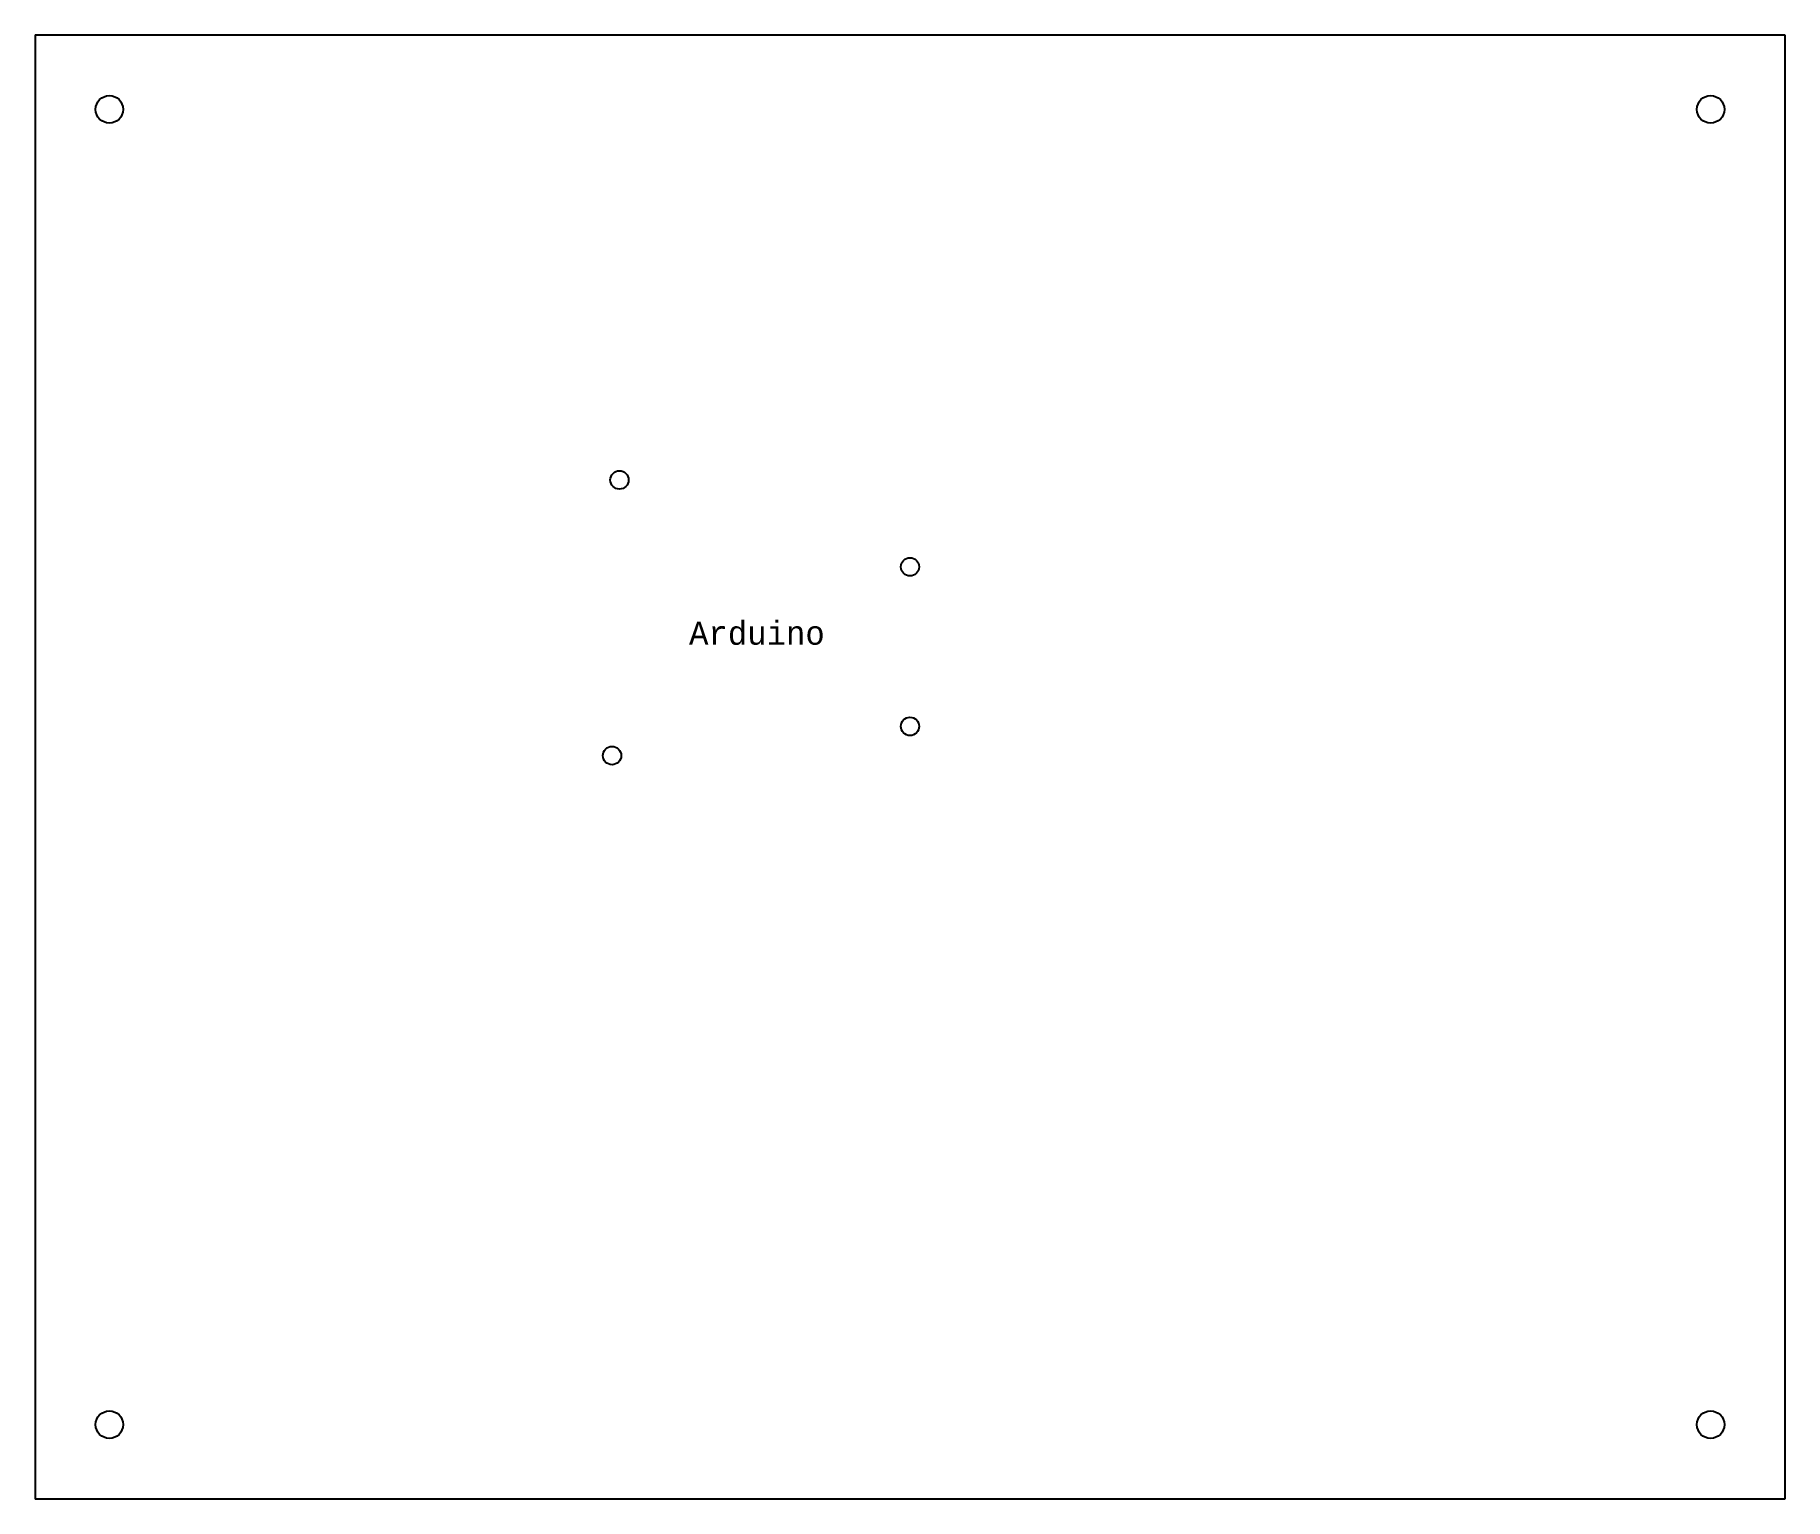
# Model space of a CAD drawing. Header units: millimetres. Extents: x -3 to 303, y -3 to 253.
import ezdxf
from ezdxf.enums import TextEntityAlignment as Align

# ---------------------------------------------------------------- set-up
doc = ezdxf.new("R2010")
doc.units = ezdxf.units.MM
doc.layers.get('0').update_dxf_attribs({"linetype": 'CONTINUOUS', "lineweight": 25, "true_color": 0x000000})
doc.styles.add('textstyle0', font='')
doc.styles.get('textstyle0').set_extended_font_data('Monospace')

msp = doc.modelspace()

# ---------------------------------------------------------------- linework, layer by layer
for p, q in [((-3, 253), (-3, -3)), ((-3, 253), (303, 253)), ((303, 253), (303, -3)), ((303, -3), (-3, -3))]:
    msp.add_line(p, q)
for centre, radius in [((10, 240), 2.4), ((290, 240), 2.4), ((99.2, 175.2), 1.6), ((150, 160), 1.6), ((150, 132.1), 1.6), ((97.9, 127), 1.6), ((10, 10), 2.4), ((290, 10), 2.4)]:
    msp.add_circle(centre, radius)

# ---------------------------------------------------------------- texts
at = {"style": 'textstyle0'}
msp.add_text('Arduino', height=4, dxfattribs=at).set_placement((123.23, 150.39), align=Align.TOP_CENTER)

doc.saveas('drawing.dxf')
